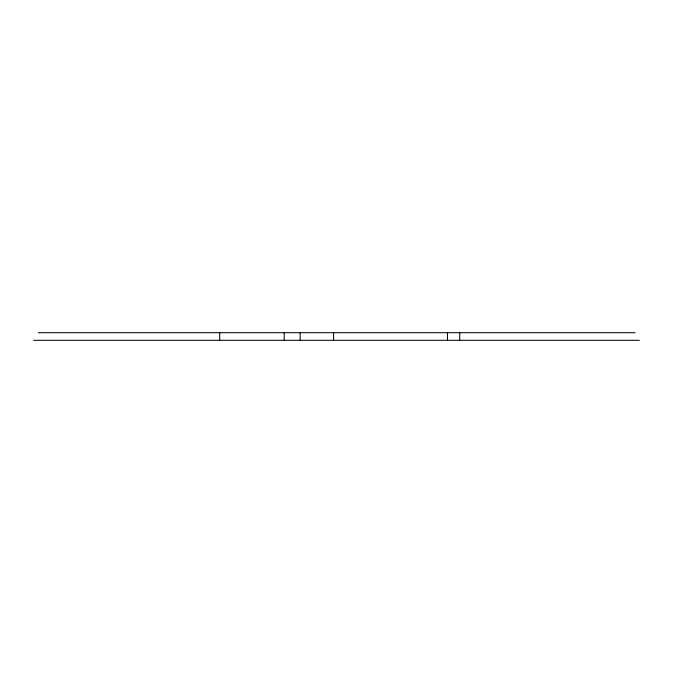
<?xml version="1.0" encoding="UTF-8"?>
<svg xmlns="http://www.w3.org/2000/svg" width="673" height="673" viewBox="0 0 673 673"><rect width="100%" height="100%" fill="white"/><g stroke="black" fill="none" stroke-linecap="round" stroke-linejoin="round"><path stroke-width="1.01" d="M38.336 332.706L635.076 332.706M33.65 340.294L639.35 340.294M459.743 332.706L459.743 340.294M447.478 332.706L447.478 340.294M333.598 332.706L333.598 340.294M300.124 332.706L300.124 340.294M284.225 332.706L284.225 340.294M219.718 332.706L219.718 340.294"/></g></svg>
